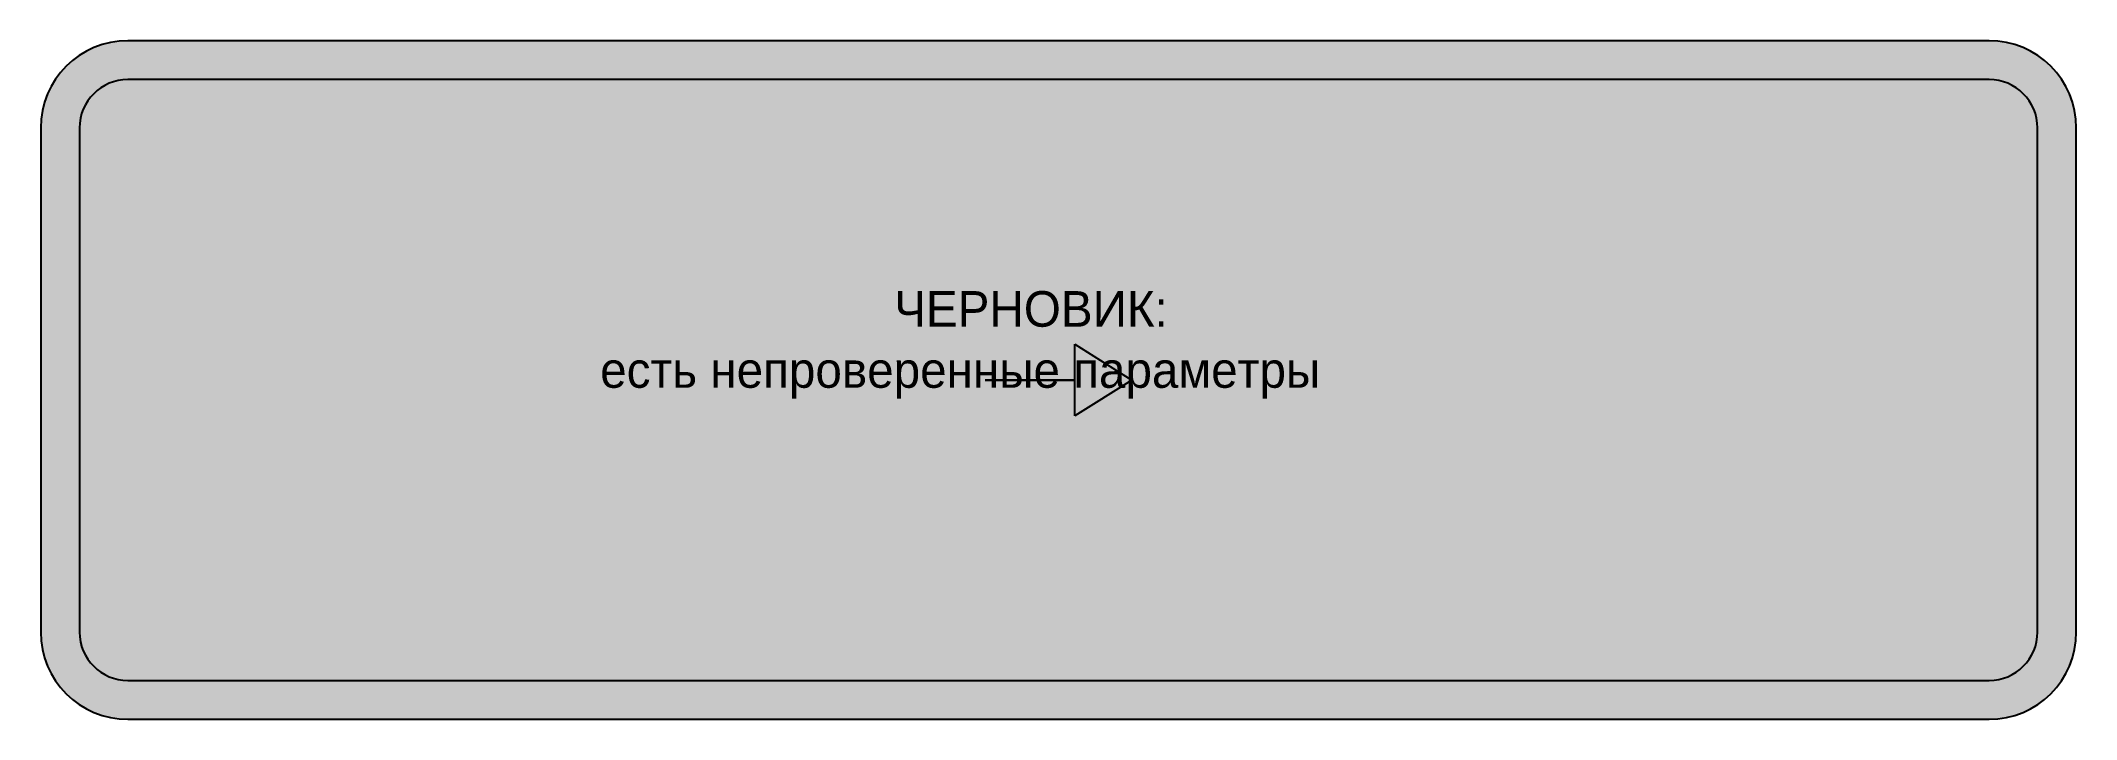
# Model space of a CAD drawing. Header units: millimetres. Extents: x -525 to 525, y -175 to 175.
import ezdxf

# ---------------------------------------------------------------- set-up
doc = ezdxf.new("R2010")
doc.units = ezdxf.units.MM
for name, color, linetype in [('SIGN.Composition', 8, 'CONTINUOUS'), ('SIGN.Field', 5, 'CONTINUOUS'), ('SIGN.Outline', 255, 'CONTINUOUS'), ('SIGN.Pictogram', 255, 'CONTINUOUS'), ('SIGN.Watermark', 1, 'CONTINUOUS')]:
    doc.layers.add(name, color=color, linetype=linetype)

msp = doc.modelspace()

# ---------------------------------------------------------------- linework, layer by layer
at = {"layer": 'SIGN.Composition'}
for p, q in [((480, 155), (-480, 155)), ((-505, 130), (-505, -130)), ((505, -130), (505, 130)), ((-480, -155), (480, -155))]:
    msp.add_line(p, q, dxfattribs=at)
for centre, start, end in [((-480, 130), 90, 180), ((480, 130), 0, 90), ((-480, -130), 180, 270), ((480, -130), 270, 0)]:
    msp.add_arc(centre, 25, start, end, dxfattribs=at)
at = {"layer": 'SIGN.Field'}
for p, q in [((480, 155), (-480, 155)), ((-505, 130), (-505, -130)), ((505, -130), (505, 130)), ((-480, -155), (480, -155))]:
    msp.add_line(p, q, dxfattribs=at)
for centre, start, end in [((-480, 130), 90, 180), ((480, 130), 0, 90), ((-480, -130), 180, 270), ((480, -130), 270, 0)]:
    msp.add_arc(centre, 25, start, end, dxfattribs=at)
for points in [[(-505, -130), (485.563023, 154.373198), (480, 155)], [(-505, -130), (480, 155), (-480, 155)], [(-505, -130), (-480, 155), (-485.563023, 154.373198)], [(-505, -130), (490.847093, 152.524222), (485.563023, 154.373198)], [(-505, -130), (-485.563023, 154.373198), (-490.847093, 152.524222)], [(-505, -130), (495.587245, 149.545787), (490.847093, 152.524222)], [(-505, -130), (-490.847093, 152.524222), (-495.587245, 149.545787)], [(-505, -130), (499.545787, 145.587245), (495.587245, 149.545787)], [(-505, -130), (-495.587245, 149.545787), (-499.545787, 145.587245)], [(-505, -130), (502.524222, 140.847093), (499.545787, 145.587245)], [(-505, -130), (-499.545787, 145.587245), (-502.524222, 140.847093)], [(-505, -130), (504.373198, 135.563023), (502.524222, 140.847093)], [(-505, -130), (-502.524222, 140.847093), (-504.373198, 135.563023)], [(-505, -130), (505, 130), (504.373198, 135.563023)], [(-505, -130), (-504.373198, 135.563023), (-505, 130)], [(-505, -130), (505, -130), (505, 130)], [(-505, -130), (-504.373198, -135.563023), (-502.524222, -140.847093)], [(-505, -130), (-502.524222, -140.847093), (-499.545787, -145.587245)], [(-505, -130), (-499.545787, -145.587245), (-495.587245, -149.545787)], [(-505, -130), (-495.587245, -149.545787), (-490.847093, -152.524222)], [(-505, -130), (-490.847093, -152.524222), (-485.563023, -154.373198)], [(-505, -130), (-485.563023, -154.373198), (-480, -155)], [(-505, -130), (-480, -155), (480, -155)], [(-505, -130), (480, -155), (485.563023, -154.373198)], [(-505, -130), (485.563023, -154.373198), (490.847093, -152.524222)], [(-505, -130), (490.847093, -152.524222), (495.587245, -149.545787)], [(-505, -130), (495.587245, -149.545787), (499.545787, -145.587245)], [(-505, -130), (499.545787, -145.587245), (502.524222, -140.847093)], [(-505, -130), (502.524222, -140.847093), (504.373198, -135.563023)], [(-505, -130), (504.373198, -135.563023), (505, -130)]]:
    msp.add_solid(points, dxfattribs=at)
at = {"layer": 'SIGN.Outline'}
for p, q in [((480, 175), (-480, 175)), ((-525, 130), (-525, -130)), ((525, -130), (525, 130)), ((-480, -175), (480, -175))]:
    msp.add_line(p, q, dxfattribs=at)
for centre, start, end in [((-480, 130), 90, 180), ((480, 130), 0, 90), ((-480, -130), 180, 270), ((480, -130), 270, 0)]:
    msp.add_arc(centre, 45, start, end, dxfattribs=at)
for points in [[(-525, -130), (487.814168, 174.316349), (480, 175)], [(-525, -130), (480, 175), (-480, 175)], [(-525, -130), (-480, 175), (-487.814168, 174.316349)], [(-525, -130), (495.390906, 172.286168), (487.814168, 174.316349)], [(-525, -130), (-487.814168, 174.316349), (-495.390906, 172.286168)], [(-525, -130), (502.5, 168.971143), (495.390906, 172.286168)], [(-525, -130), (-495.390906, 172.286168), (-502.5, 168.971143)], [(-525, -130), (508.925442, 164.472), (502.5, 168.971143)], [(-525, -130), (-502.5, 168.971143), (-508.925442, 164.472)], [(-525, -130), (514.472, 158.925442), (508.925442, 164.472)], [(-525, -130), (-508.925442, 164.472), (-514.472, 158.925442)], [(-525, -130), (518.971143, 152.5), (514.472, 158.925442)], [(-525, -130), (-514.472, 158.925442), (-518.971143, 152.5)], [(-525, -130), (522.286168, 145.390906), (518.971143, 152.5)], [(-525, -130), (-518.971143, 152.5), (-522.286168, 145.390906)], [(-525, -130), (524.316349, 137.814168), (522.286168, 145.390906)], [(-525, -130), (-522.286168, 145.390906), (-524.316349, 137.814168)], [(-525, -130), (525, 130), (524.316349, 137.814168)], [(-525, -130), (-524.316349, 137.814168), (-525, 130)], [(-525, -130), (525, -130), (525, 130)], [(-525, -130), (-524.316349, -137.814168), (-522.286168, -145.390906)], [(-525, -130), (-522.286168, -145.390906), (-518.971143, -152.5)], [(-525, -130), (-518.971143, -152.5), (-514.472, -158.925442)], [(-525, -130), (-514.472, -158.925442), (-508.925442, -164.472)], [(-525, -130), (-508.925442, -164.472), (-502.5, -168.971143)], [(-525, -130), (-502.5, -168.971143), (-495.390906, -172.286168)], [(-525, -130), (-495.390906, -172.286168), (-487.814168, -174.316349)], [(-525, -130), (-487.814168, -174.316349), (-480, -175)], [(-525, -130), (-480, -175), (480, -175)], [(-525, -130), (480, -175), (487.814168, -174.316349)], [(-525, -130), (487.814168, -174.316349), (495.390906, -172.286168)], [(-525, -130), (495.390906, -172.286168), (502.5, -168.971143)], [(-525, -130), (502.5, -168.971143), (508.925442, -164.472)], [(-525, -130), (508.925442, -164.472), (514.472, -158.925442)], [(-525, -130), (514.472, -158.925442), (518.971143, -152.5)], [(-525, -130), (518.971143, -152.5), (522.286168, -145.390906)], [(-525, -130), (522.286168, -145.390906), (524.316349, -137.814168)], [(-525, -130), (524.316349, -137.814168), (525, -130)]]:
    msp.add_solid(points, dxfattribs=at)
at = {"layer": 'SIGN.Pictogram'}
for p, q in [((8.4, 0), (8.4, 18.48)), ((8.4, 18.48), (37.8, 0)), ((-37.8, 0), (8.4, 0)), ((8.4, 0), (-37.8, 0)), ((37.8, 0), (8.4, -18.48)), ((8.4, -18.48), (8.4, 0))]:
    msp.add_line(p, q, dxfattribs=at)

# ---------------------------------------------------------------- texts
at = {"layer": 'SIGN.Watermark'}
for s, p in [('ЧЕРНОВИК:', (-84.7665, 27.4792)), ('есть непроверенные параметры', (-236.41128, -4.0208))]:
    msp.add_text(s, height=18.3708, dxfattribs=at).set_placement(p)

doc.saveas('drawing.dxf')
